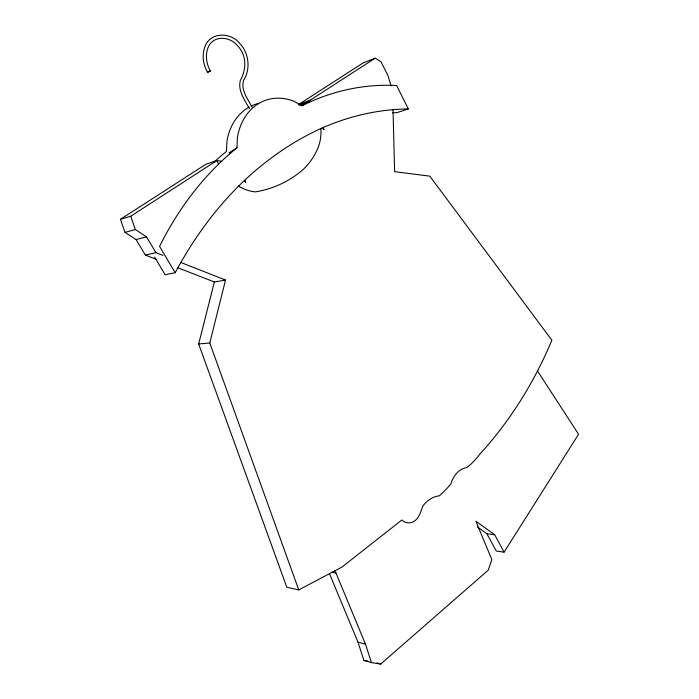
<?xml version="1.0" encoding="UTF-8"?>
<svg xmlns="http://www.w3.org/2000/svg" width="699" height="699" viewBox="0 0 699 699"><rect width="100%" height="100%" fill="white"/><g stroke="black" fill="none" stroke-linecap="round" stroke-linejoin="round"><path stroke-width="1.05" d="M154.628 257.092L165.139 274.698L175.213 272.732L159.564 246.371A319.74 247.193 -89.8 0 1 229.517 154.033L236.978 147.777L237.389 137.668A58.253 46.615 72 0 1 294.139 101.346L301.933 105.767L309.727 102.071A314.209 239.6 88.9 0 1 396.656 85.54L408.312 108.939L396.857 112.653A371.125 279.015 -86.8 0 0 392.532 112.766M393.021 109.56L394.629 171.683L429.815 176.157L551.878 340.221A526.024 422.633 63.3 0 1 479.488 454.542A79.101 59.074 88.9 0 1 466.792 467.587A25.304 18.323 -86.9 0 0 450.899 483.918A124.649 96.549 88.8 0 1 439.295 495.844A33.386 24.5 -84.7 0 0 422.825 506.085L420.09 513.538L417.53 518.125A16.129 12.136 -85.1 0 1 411.938 522.336L409.832 522.835A16.129 12.136 -85.1 0 1 401.846 520.004L341.96 567.081L298.761 589.904L209.77 342.991L225.532 280.063L181.146 262.579M298.761 589.904L286.791 587.204L198.665 343.987L214.348 281.994L225.532 280.063M477.496 527.029L486.888 533.756L496.246 551.022L504.084 552.149L578.571 434.262L537.505 370.986M329.456 573.626L357.984 642.163L363.899 660.441L371.449 662.626L380.737 664.05L488.251 570.148L491.825 559.584L475.87 521.201L494.7 534.744L504.084 552.149M156.532 259.443L145.375 255.091L136.069 239.565L124.999 232.374L120.429 219.311L130.713 216.253L216.917 160.517A116.768 92.635 63.5 0 0 221.059 161.128M391.056 85.977L388.076 75.868L381.034 61.765L375.18 58.174L306.852 102.36L299.076 105.261M236.978 147.777L229.123 152.863L229.7 153.885M301.933 105.767L309.028 101.18L309.543 102.159M120.429 219.311L205.882 164.256L216.917 160.517A49.131 39.852 69.9 0 0 218.49 163.916M252.086 107.139C247.857 99.04 240.316 89.743 243.75 79.878C250.574 69.743 249.106 53.447 240.15 43.941C231.587 32.259 210.556 31.359 205.017 46.431C201.688 54.854 203.121 64.675 207.533 72.268C208.022 72.032 208.52 71.822 209.018 71.604C209.464 71.42 209.91 71.202 210.373 71.045C206.327 64.159 205.174 54.653 207.97 47.794C213.081 34.793 229.962 36.06 237.87 46.09C247.097 56.034 246.275 69.848 240.29 80.516C237.669 90.809 244.825 100.158 249.368 108.607M210.373 71.045L207.489 72.303M375.18 58.174L363.157 62.91L298.534 104.553L310.207 100.184A42.22 33.395 70.4 0 1 311.247 101.582M124.999 232.374L135.335 229.534L146.519 236.856L155.929 252.645L162.989 255.423M136.069 239.565L146.519 236.856M145.375 255.091L155.929 252.645M198.665 343.987L209.77 342.991M486.888 533.756L494.7 534.744M363.899 660.441L368.015 661.079M331.772 572.228L335.983 573.058L365.498 644.198L371.449 662.626M357.984 642.163L365.498 644.198M376.953 662.958L380.737 664.05M177.834 267.752L214.348 281.994M322.746 127.795L324.03 129.717L322.964 127.69M334.777 571.048L335.983 573.058M244.501 180.464L245.681 182.579L244.711 180.281M130.713 216.253L135.335 229.534M238.359 186.03A49.131 39.852 69.9 0 0 255.38 191.875A152.889 120.927 63.6 0 0 300.046 172.129A81.669 65.077 68 0 0 317.521 149.018A42.22 33.395 70.4 0 0 320.893 128.703M214.226 161.923A315.546 245.891 -89.7 0 1 226.493 151.421L226.913 141.443A57.467 46.317 71.7 0 1 249.246 107.043M175.213 272.732A375.966 280.343 -86.9 0 1 243.156 181.653C266.992 159.11 294.244 140.123 324.371 127.008A375.966 280.343 -86.9 0 1 408.312 108.939M251.072 106.091A57.467 46.317 71.7 0 1 258.761 103.365M300.736 105.278A310.155 238.446 89 0 1 303.663 104.037"/></g></svg>
